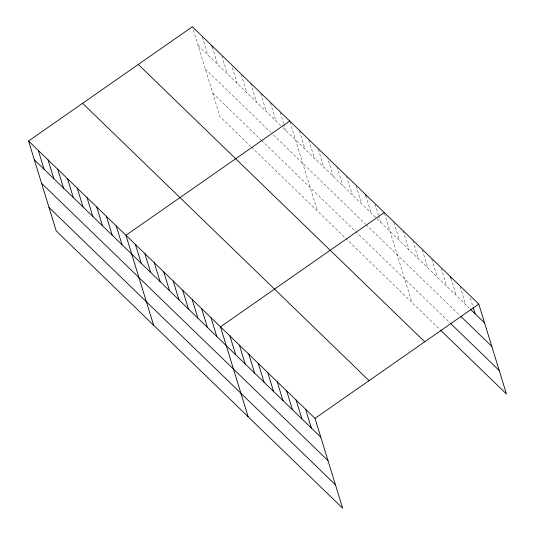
<?xml version="1.0" encoding="UTF-8"?>
<svg xmlns="http://www.w3.org/2000/svg" width="535" height="535" viewBox="0 0 535 535"><rect width="100%" height="100%" fill="white"/><g stroke="black" fill="none" stroke-linecap="round" stroke-linejoin="round"><path stroke-width="0.4" stroke-dasharray="2.67 2.01" d="M198.124 45.575L280.621 125.451M282.915 127.671L376.459 218.233M377.048 218.808L469.215 308.04M205.34 69.035L270.65 132.265M273.519 135.041L365.358 223.964M365.953 224.533L459.893 315.483M212.776 93.204L260.899 139.795M261.475 140.351L450.189 323.06M250.928 146.61L219.992 116.657L192.573 27.532M251.503 147.165L345.155 237.841M345.744 238.409L440.272 329.935M470.298 298.075L472.713 305.92M460.12 286.566L465.671 304.609M450.911 278.2L456.221 295.46M441.214 268.262L446.765 286.305M431.765 259.114L437.316 277.15M422.309 249.959L427.86 268.002M412.853 240.803L418.403 258.846M403.163 230.873L408.954 249.698M393.947 222.5L399.498 240.543M384.498 213.351L411.917 302.476M375.042 204.196L378.426 215.184M378.666 215.966L380.592 222.239M365.833 195.83L371.143 213.09M356.136 185.892L361.687 203.935M346.446 175.955L352.237 194.787M336.99 166.806L342.781 185.632M328.503 160.788L333.332 176.483M318.325 149.285L323.876 167.328M308.876 140.13L314.426 158.173M299.419 130.981L304.97 149.024M289.97 121.826L317.389 210.957M280.226 112.397L283.603 123.384M283.844 124.167L285.777 130.44M270.489 102.967L276.04 121.01M260.746 93.538L266.296 111.581M250.768 83.326L256.559 102.152M241.272 74.679L246.822 92.722M232.257 67.604L237.079 83.293M221.791 55.821L227.342 73.863M212.295 47.18L217.605 64.434M202.31 36.962L207.861 55.005"/><path stroke-width="0.8" d="M28.556 141.006L315.008 418.343L342.667 508.25L56.215 230.913L28.556 141.006L192.333 26.75L478.785 304.087L506.444 393.994L440.867 330.503M289.723 121.044L125.946 235.3L153.612 325.206M384.257 212.569L220.48 326.818L248.14 416.732M315.008 418.343L478.785 304.087M470.399 309.183L484.576 322.913M461.07 316.626L491.792 346.372M450.784 323.635L499.229 370.541M138.284 64.454L424.736 341.791M82.597 103.302L369.056 380.639M34.347 159.831L320.799 437.169M41.563 183.284L328.015 460.622M48.999 207.453L335.452 484.79M473.194 307.485L475.127 313.764M450.43 276.628L450.911 278.2M365.351 194.258L365.833 195.83M211.813 45.609L212.295 47.18M305.559 409.188L311.35 428.013M296.102 400.033L301.894 418.865M286.653 390.884L292.444 409.71M277.197 381.729L282.988 400.561M267.747 372.581L273.539 391.406M258.291 363.425L264.083 382.257M248.835 354.277L254.633 373.102M239.386 345.122L245.177 363.947M229.93 335.973L235.721 354.799M211.024 317.67L216.815 336.495M201.575 308.514L207.366 327.34M192.118 299.366L197.91 318.191M182.669 290.211L188.46 309.036M173.213 281.056L179.004 299.888M163.763 271.907L169.555 290.732M154.307 262.752L160.099 281.584M144.858 253.603L150.649 272.429M135.402 244.448L141.193 263.274M116.209 225.87L122 244.696M106.472 216.441L112.263 235.266M96.728 207.012L102.519 225.837M86.991 197.582L92.782 216.407M77.254 188.153L83.045 206.978M67.51 178.723L73.302 197.549M57.773 169.294L63.565 188.119M48.036 159.865L53.828 178.69M38.293 150.435L44.084 169.261"/></g></svg>
